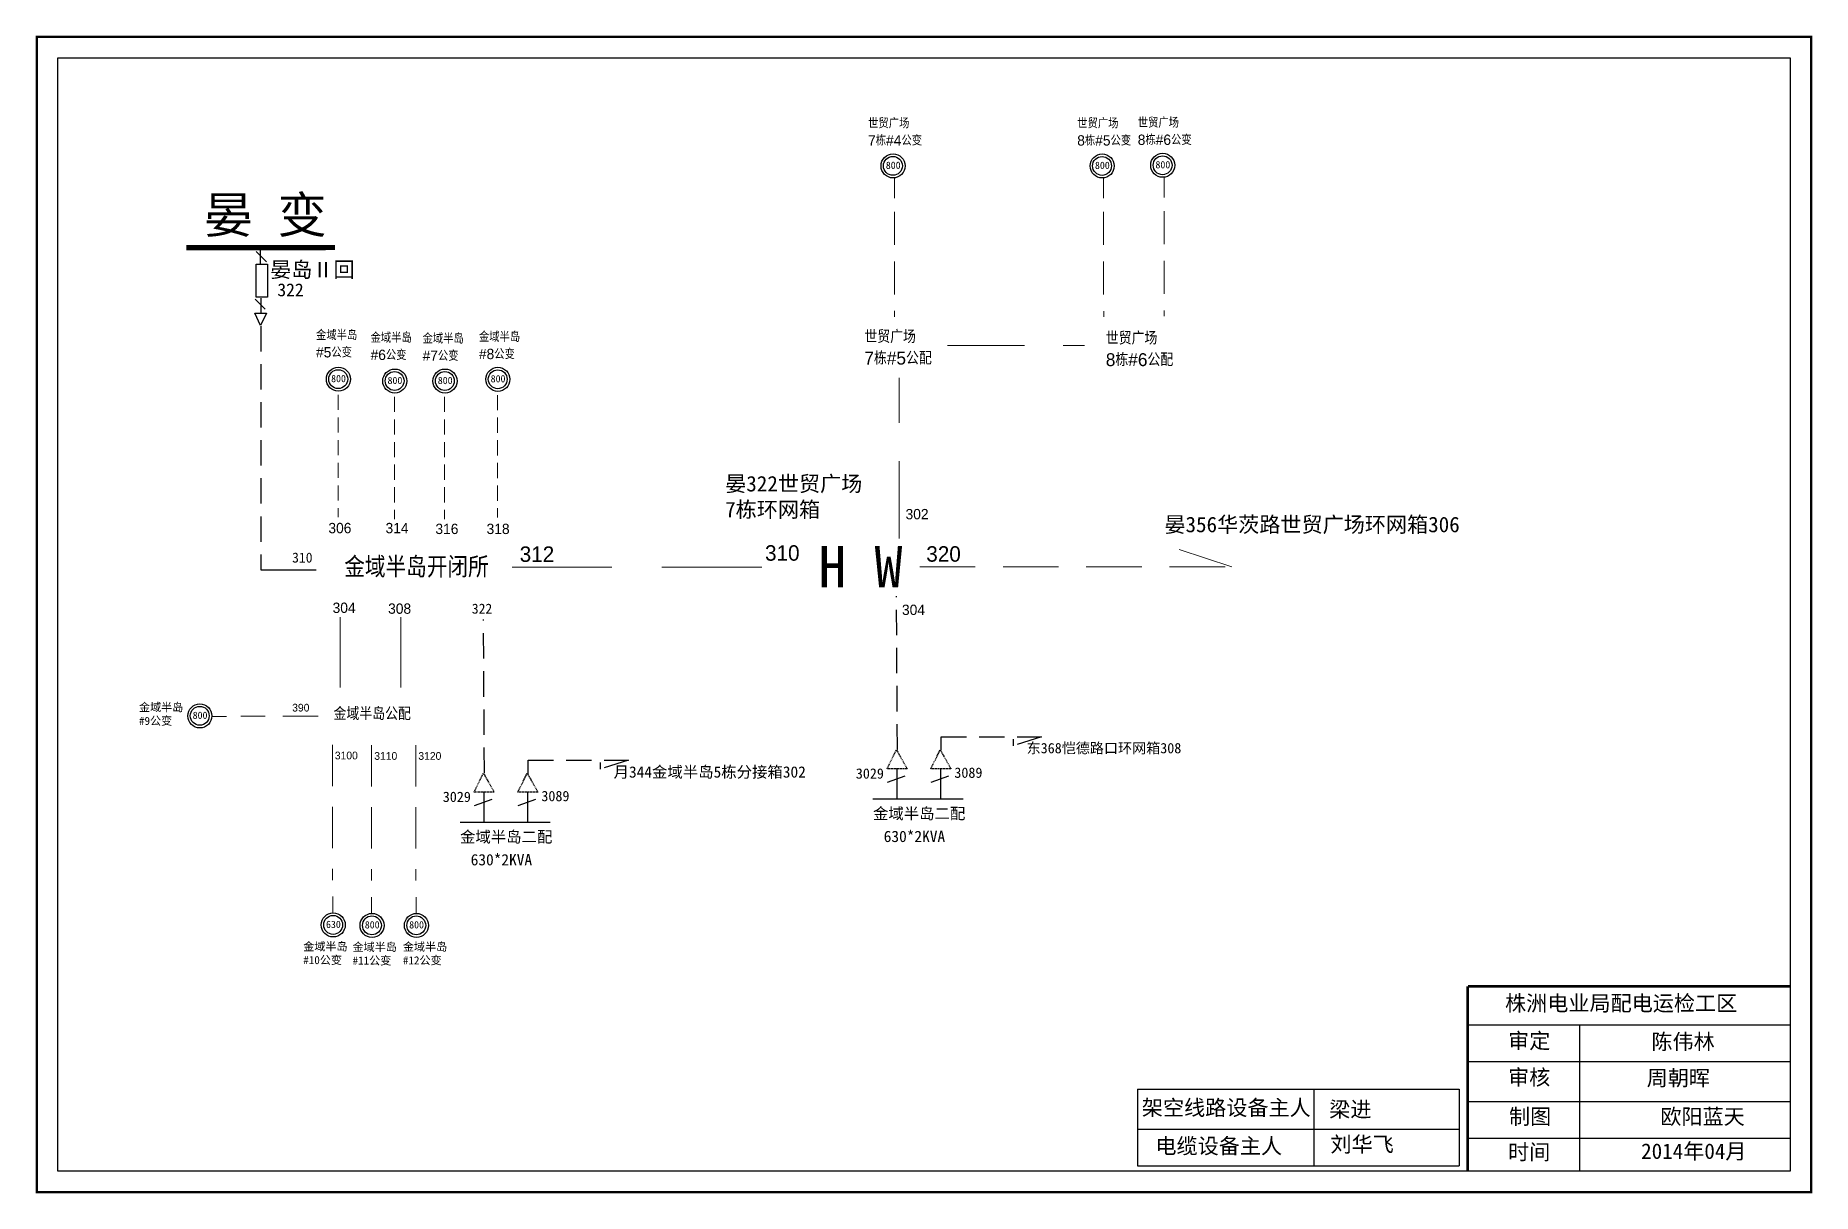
# Model space of a CAD drawing. Extents: x 0 to 344, y 0 to 224.
import ezdxf

# ---------------------------------------------------------------- set-up
doc = ezdxf.new("R2010")
doc.units = 0
doc.header["$LTSCALE"] = 0.774411
for name, pattern in [('ACAD_ISO02W100', [15, 12, -3]), ('DASHED2', [9.525, 6.35, -3.175]), ('HIDDEN2', [0.1875, 0.125, -0.0625])]:
    doc.linetypes.add(name, pattern=pattern)
doc.layers.get('0').update_dxf_attribs({"linetype": 'CONTINUOUS'})
for name, color, linetype in [('0-RefEdit0', 7, 'CONTINUOUS'), ('Layer2', 1, 'CONTINUOUS'), ('线型', 7, 'DASHED2')]:
    doc.layers.add(name, color=color, linetype=linetype)
doc.styles.add('hztxt_txtstyle_1.50_0_0', font='', dxfattribs={"height": 1.5, "bigfont": 'hztxt.shx'})
doc.styles.add('hztxt_txtstyle_2.00_0_0', font='', dxfattribs={"height": 2, "bigfont": 'hztxt.shx'})
doc.styles.add('hztxt_txtstyle_2.50_0_0', font='', dxfattribs={"height": 2.5, "bigfont": 'hztxt.shx'})
doc.styles.add('hztxt_txtstyle_200.00_0_0200', font='', dxfattribs={"height": 200, "bigfont": 'hztxt.shx'})
doc.styles.add('hztxt_txtstyle_3.00_0_0', font='', dxfattribs={"height": 3, "bigfont": 'hztxt.shx'})
doc.styles.add('hztxt_txtstyle_4.00_0_0', font='', dxfattribs={"height": 4, "bigfont": 'hztxt.shx'})
doc.styles.add('SimSun_txtstyle_1.41_0_0', font='simsun.ttc', dxfattribs={"height": 1.406299})
doc.styles.add('SimSun_txtstyle_1.80_0_0', font='simsun.ttc', dxfattribs={"height": 1.798305})
doc.styles.get("Standard").update_dxf_attribs({"font": 'SimSun.ttf', "height": 2.5})
doc.styles.add('仿宋_txtstyle_2.00_0_0', font='simsun.ttc', dxfattribs={"height": 2})
doc.styles.add('仿宋_txtstyle_3.00_0_0', font='simsun.ttc', dxfattribs={"height": 3})
doc.styles.add('仿宋_txtstyle_300.00_0_0300', font='simsun.ttc', dxfattribs={"height": 300})
doc.styles.add('仿宋_txtstyle_8.00_0_0', font='simsun.ttc', dxfattribs={"height": 8})
doc.styles.add('字体', font='SIMKAI.TTF', dxfattribs={"height": 2.5})
doc.styles.add('楷体_GB2312_txtstyle_2.00_0_0', font='SIMKAI.TTF', dxfattribs={"height": 2})
doc.styles.add('楷体_GB2312_txtstyle_2.50_0_0', font='SIMKAI.TTF', dxfattribs={"height": 2.5})
doc.styles.get('hztxt_txtstyle_1.50_0_0').set_extended_font_data('hztxt')
doc.styles.get('hztxt_txtstyle_2.00_0_0').set_extended_font_data('hztxt')
doc.styles.get('hztxt_txtstyle_2.50_0_0').set_extended_font_data('hztxt')
doc.styles.get('hztxt_txtstyle_200.00_0_0200').set_extended_font_data('hztxt')
doc.styles.get('hztxt_txtstyle_3.00_0_0').set_extended_font_data('hztxt')
doc.styles.get('hztxt_txtstyle_4.00_0_0').set_extended_font_data('hztxt')

msp = doc.modelspace()

# ---------------------------------------------------------------- linework, layer by layer
at = {"color": 7, "linetype": 'Continuous', "lineweight": 0, "ltscale": 0.782206}
for p, q in [((166.19, 192.64), (166.19, 196.6)), ((206.73, 192.63), (206.73, 196.59)), ((218.47, 192.76), (218.47, 196.72))]:
    msp.add_line(p, q, dxfattribs=at)
at = {"color": 7, "linetype": 'DASHED2', "lineweight": 0, "ltscale": 1.303676}
for p, q in [((166.19, 190.01), (166.2, 169.64)), ((206.73, 190), (206.75, 169.63)), ((218.47, 190.13), (218.48, 169.76))]:
    msp.add_line(p, q, dxfattribs=at)
at = {"linetype": 'ACAD_ISO02W100'}
msp.add_line((43.3, 179.83), (43.3, 182.92), dxfattribs=at)
at = {"linetype": 'Continuous'}
for p, q in [((44.44, 180.33), (42.46, 182.31)), ((44.22, 171.1), (42.24, 173.07)), ((42.19, 170.36), (44.48, 170.36)), ((43.27, 167.94), (42.19, 170.36)), ((44.48, 170.36), (43.27, 167.94)), ((175.23, 85.58), (175.23, 88.22)), ((95.17, 81.05), (95.17, 83.7)), ((277.36, 32.37), (339.73, 32.37)), ((299.01, 32.36), (299.01, 4.03)), ((277.36, 25.26), (339.73, 25.26)), ((213.28, 19.92), (213.28, 5.07)), ((213.28, 19.92), (275.65, 19.92)), ((247.49, 19.92), (247.49, 5.07)), ((275.65, 19.92), (275.65, 5.07)), ((277.36, 17.51), (339.73, 17.51)), ((213.28, 12.17), (275.65, 12.17)), ((277.36, 10.41), (339.73, 10.41)), ((213.28, 5.07), (275.65, 5.07))]:
    msp.add_line(p, q, dxfattribs=at)
msp.add_line((43.34, 173.25), (43.34, 170.34))
at = {"linetype": 'DASHED2'}
for p, q in [((43.34, 167.85), (43.34, 120.6)), ((166.75, 85.79), (166.59, 115.52)), ((86.69, 81.26), (86.52, 111)), ((175.23, 88.22), (194.69, 88.22)), ((194.69, 88.22), (189.24, 86.51)), ((189.24, 86.51), (189.24, 87.76)), ((95.17, 83.7), (114.63, 83.7)), ((114.63, 83.7), (109.18, 81.99)), ((109.18, 81.99), (109.18, 83.23))]:
    msp.add_line(p, q, dxfattribs=at)
at = {"color": 7, "linetype": 'DASHED2', "lineweight": 0, "ltscale": 3.039702}
for p, q in [((176.47, 164.1), (203, 164.1)), ((167.11, 126.7), (167.11, 157.85))]:
    msp.add_line(p, q, dxfattribs=at)
at = {"color": 7, "linetype": 'DASHED2', "lineweight": 0, "ltscale": 0.595213}
for p, q in [((58.32, 154.52), (58.32, 130.81)), ((69.25, 154.16), (69.25, 130.44)), ((78.99, 154.16), (78.99, 130.44)), ((89.24, 154.49), (89.24, 130.77))]:
    msp.add_line(p, q, dxfattribs=at)
at = {"color": 7, "linetype": 'DASHED2', "lineweight": 0, "ltscale": 2.187496}
for p, q in [((231.62, 121.19), (219.59, 125.13)), ((171.11, 121.19), (231.62, 121.19))]:
    msp.add_line(p, q, dxfattribs=at)
at = {"color": 7, "linetype": 'DASHED2', "lineweight": 0, "ltscale": 3.937493}
msp.add_line((92.05, 121.11), (148.76, 121.11), dxfattribs=at)
at = {"color": 7, "linetype": 'Continuous', "lineweight": 0, "ltscale": 1.629709}
for p, q in [((58.73, 111.42), (58.73, 97.76)), ((70.47, 97.76), (70.47, 111.42))]:
    msp.add_line(p, q, dxfattribs=at)
at = {"color": 7, "linetype": 'Continuous', "lineweight": 0, "ltscale": 0.239577}
msp.add_line((36.67, 92.2), (33.87, 92.15), dxfattribs=at)
at = {"color": 7, "linetype": 'DASHED2', "lineweight": 0, "ltscale": 1.397212}
msp.add_line((54.5, 92.22), (39.5, 92.22), dxfattribs=at)
at = {"color": 7, "linetype": 'DASHED2', "lineweight": 0, "ltscale": 1.629709}
for p, q in [((57.27, 86.68), (57.27, 60.44)), ((64.79, 86.59), (64.79, 60.35)), ((73.39, 86.59), (73.39, 60.35))]:
    msp.add_line(p, q, dxfattribs=at)
at = {"color": 0}
for p, q in [((166.64, 82.06), (166.64, 76.17)), ((175.12, 82.06), (175.12, 76.17)), ((86.58, 77.54), (86.58, 71.64)), ((95.06, 77.54), (95.06, 71.64))]:
    msp.add_line(p, q, dxfattribs=at)
at = {"color": 7, "linetype": 'DASHED2', "lineweight": 0, "ltscale": 0.838327}
for p, q in [((57.32, 57.25), (57.32, 54.11)), ((64.83, 57.16), (64.83, 54.02)), ((73.44, 57.16), (73.44, 54.02))]:
    msp.add_line(p, q, dxfattribs=at)
at = {"linetype": 'Continuous', "const_width": 0.5}
msp.add_lwpolyline([(-0.07, 223.92), (343.9, 223.92), (343.9, -0.04), (-0.07, -0.04)], close=True, dxfattribs=at)
at = {"linetype": 'Continuous'}
msp.add_lwpolyline([(3.98, 219.88), (339.86, 219.88), (339.86, 4), (3.98, 4)], close=True, dxfattribs=at)
for points, const_width in [([(57.75, 183.07), (28.92, 183.05)], 1), ([(277.32, 39.87), (277.32, 4.14)], 0.5), ([(277.36, 39.87), (339.73, 39.87)], 0.5)]:
    msp.add_lwpolyline(points, dxfattribs=dict(at, const_width=const_width))
at = {"linetype": 'ACAD_ISO02W100'}
msp.add_lwpolyline([(44.62, 173.43), (42.42, 173.43), (42.42, 179.83), (44.62, 179.83)], close=True, dxfattribs=at)
at = {"color": 0}
for centre in [(165.89, 198.91), (206.43, 198.9), (218.17, 199.03), (58.36, 157.57), (69.29, 157.21), (79.03, 157.21), (89.28, 157.54), (31.51, 92.3), (57.37, 51.77), (64.89, 51.68), (73.49, 51.68)]:
    msp.add_circle(centre, 1.83, dxfattribs=at)
at = {"layer": '0-RefEdit0', "color": 0, "linetype": 'HIDDEN2', "ltscale": 2}
for p, q in [((164.76, 82.04), (166.59, 85.7)), ((166.59, 85.7), (168.66, 82.04)), ((84.7, 77.52), (86.52, 81.17)), ((86.52, 81.17), (88.59, 77.52)), ((168.66, 82.04), (164.76, 82.04)), ((177.14, 82.04), (173.24, 82.04)), ((88.59, 77.52), (84.7, 77.52)), ((97.07, 77.52), (93.18, 77.52))]:
    msp.add_line(p, q, dxfattribs=at)
at = {"layer": '0-RefEdit0', "linetype": 'HIDDEN2', "ltscale": 2}
for p, q in [((173.24, 82.04), (175.07, 85.7)), ((175.07, 85.7), (177.14, 82.04)), ((93.18, 77.52), (95, 81.17)), ((95, 81.17), (97.07, 77.52))]:
    msp.add_line(p, q, dxfattribs=at)
at = {"layer": '0-RefEdit0', "color": 0, "linetype": 'Continuous', "ltscale": 2}
for p, q in [((168.17, 80.58), (164.76, 79.36)), ((176.65, 80.58), (173.24, 79.36)), ((88.11, 76.06), (84.7, 74.84)), ((96.59, 76.06), (93.18, 74.84))]:
    msp.add_line(p, q, dxfattribs=at)
at = {"layer": '0-RefEdit0', "color": 0, "linetype": 'ByBlock', "ltscale": 2}
for p, q in [((179.51, 76.17), (162.03, 76.17)), ((99.45, 71.64), (81.97, 71.64))]:
    msp.add_line(p, q, dxfattribs=at)
at = {"layer": 'Layer2', "color": 0, "linetype": 'Continuous'}
for centre in [(165.92, 198.9), (206.46, 198.89), (218.19, 199.02), (58.39, 157.56), (69.32, 157.2), (79.06, 157.2), (89.31, 157.53), (31.54, 92.28), (57.39, 51.76), (64.91, 51.67), (73.52, 51.67)]:
    msp.add_circle(centre, 2.33, dxfattribs=at)
at = {"layer": '线型', "linetype": 'ByBlock'}
msp.add_line((43.34, 120.6), (54.06, 120.6), dxfattribs=at)

# ---------------------------------------------------------------- texts
at = {"color": 7, "linetype": 'Continuous', "lineweight": 0, "ltscale": 1.303676, "char_height": 2, "attachment_point": 1}
for s, insert, style in [('世贸广场^M^J7栋#4公变', (161.08, 208.19), 'hztxt_txtstyle_200.00_0_0200'), ('世贸广场^M^J8栋#5公变', (201.62, 208.18), 'hztxt_txtstyle_2.00_0_0'), ('世贸广场^M^J8栋#6公变', (213.35, 208.31), 'hztxt_txtstyle_2.00_0_0')]:
    msp.add_mtext(s, dxfattribs=dict(at, insert=insert, style=style))
at = {"color": 0, "attachment_point": 1}
for s, insert, char_height, width in [('800', (216.79, 199.85), 1.406, 2.9579), ('800', (164.51, 199.73), 1.406, 2.9579), ('800', (205.06, 199.72), 1.406, 2.9579), ('800', (56.98, 158.39), 1.406, 2.9579), ('800', (67.92, 158.02), 1.406, 2.9579), ('800', (77.66, 158.02), 1.406, 2.9579), ('800', (87.91, 158.35), 1.406, 2.9579), ('{\\fSimSun|b0|i0|c134|p32;\\H0.72x;310}', (49.42, 123.95), 2.6938, 5.666), ('{\\fSimSun|b0|i0|c134|p32;\\H0.72x;322}', (84.26, 114.05), 2.6938, 5.666), ('800', (30.14, 93.11), 1.406, 2.9579), ('800', (63.51, 52.49), 1.406, 2.9579), ('800', (72.11, 52.49), 1.406, 2.9579), ('{\\H0.875x;金域半岛#10公变}', (51.58, 48.36), 1.7983, 10.2752)]:
    msp.add_mtext(s, dxfattribs=dict(at, insert=insert, char_height=char_height, width=width))
at = {"linetype": 'Continuous', "attachment_point": 1, "style": '字体'}
for s, insert, char_height, width in [('晏 变', (32.27, 192.92), 7, 27.4955), ('株洲电业局配电运检工区', (284.56, 38.1), 3, 82.0179), ('审定', (285.15, 30.81), 3, 23.4615), ('陈伟林', (312.93, 30.63), 3, 23.4615), ('审核', (285.15, 23.74), 3, 23.4615), ('周朝晖', (312.02, 23.61), 3, 33.0539), ('{\\f\uffbfﾬￌ￥_GB2312|b0|i0|c134|p49;架空线路设备主人}', (214.15, 17.84), 3, 58.56), ('梁进', (250.47, 17.51), 3, 47.14), ('制图', (285.32, 16.12), 3, 23.4615), ('欧阳蓝天', (314.67, 16.12), 3, 23.4615), ('{\\f\uffbfﾬￌ￥_GB2312|b0|i0|c134|p49;电缆设备主人}', (216.78, 10.42), 3, 58.56), ('刘华飞', (250.71, 10.74), 3, 33.0539), ('时间', (285.15, 9.24), 3, 23.4615), ('2014年04月', (310.94, 9.41), 3, 23.4615)]:
    msp.add_mtext(s, dxfattribs=dict(at, insert=insert, char_height=char_height, width=width))
at = {"color": 0, "linetype": 'Continuous', "insert": (45.16, 180.31), "char_height": 3, "width": 19.1714, "attachment_point": 1, "style": '字体'}
msp.add_mtext('晏岛Ⅱ回', dxfattribs=at)
at = {"color": 0, "linetype": 'Continuous', "insert": (46.56, 176.13), "char_height": 2.5, "width": 5.6554, "attachment_point": 1}
msp.add_mtext('322', dxfattribs=at)
at = {"color": 7, "linetype": 'DASHED2', "lineweight": 0, "ltscale": 1.653369, "char_height": 2, "attachment_point": 1}
for s, insert, style in [('金域半岛^M^J#5公变', (54.05, 167.11), 'hztxt_txtstyle_2.00_0_0'), ('金域半岛^M^J#6公变', (64.63, 166.61), 'hztxt_txtstyle_2.00_0_0'), ('金域半岛^M^J#7公变', (74.71, 166.45), 'hztxt_txtstyle_2.00_0_0'), ('金域半岛^M^J#8公变', (85.63, 166.78), 'hztxt_txtstyle_2.00_0_0'), ('306', (56.45, 129.7), 'hztxt_txtstyle_200.00_0_0200'), ('314', (67.53, 129.7), 'hztxt_txtstyle_2.00_0_0'), ('316', (77.2, 129.54), 'hztxt_txtstyle_2.00_0_0'), ('318', (87.12, 129.54), 'hztxt_txtstyle_2.00_0_0')]:
    msp.add_mtext(s, dxfattribs=dict(at, insert=insert, style=style))
at = {"color": 7, "linetype": 'Continuous', "lineweight": 0, "ltscale": 1.629709, "attachment_point": 1}
for s, insert, char_height, style in [('世贸广场^M^J7栋#5公配', (160.35, 167.06), 2.5, 'hztxt_txtstyle_2.50_0_0'), ('世贸广场^M^J8栋#6公配', (207.16, 166.76), 2.5, 'hztxt_txtstyle_2.50_0_0'), ('302', (168.34, 132.4), 2, 'hztxt_txtstyle_2.00_0_0'), ('304', (57.27, 114.25), 2, 'hztxt_txtstyle_200.00_0_0200'), ('308', (68.03, 114.08), 2, 'hztxt_txtstyle_2.00_0_0'), ('304', (167.65, 113.85), 2, 'hztxt_txtstyle_200.00_0_0200'), ('金域半岛公配', (57.45, 93.96), 2.5, 'hztxt_txtstyle_2.50_0_0')]:
    msp.add_mtext(s, dxfattribs=dict(at, insert=insert, char_height=char_height, style=style))
at = {"color": 7, "linetype": 'DASHED2', "lineweight": 0, "ltscale": 2.187496, "attachment_point": 1}
for s, insert, char_height, style in [('晏322世贸广场^M^J7栋环网箱', (133.37, 138.8), 3, '仿宋_txtstyle_3.00_0_0'), ('H W', (151.44, 125.19), 8, '仿宋_txtstyle_8.00_0_0')]:
    msp.add_mtext(s, dxfattribs=dict(at, insert=insert, char_height=char_height, style=style))
at = {"color": 1, "linetype": 'DASHED2', "lineweight": 0, "ltscale": 2.187496, "true_color": 0xff0000, "insert": (218.52, 130.89), "char_height": 3, "attachment_point": 1, "style": '仿宋_txtstyle_300.00_0_0300'}
msp.add_mtext('晏356华茨路世贸广场环网箱306', dxfattribs=at)
at = {"color": 7, "linetype": 'DASHED2', "lineweight": 0, "ltscale": 2.297489, "char_height": 3, "attachment_point": 1, "style": 'hztxt_txtstyle_3.00_0_0'}
for s, insert in [('312', (93.54, 125.14)), ('310', (141.1, 125.37)), ('320', (172.36, 125.18))]:
    msp.add_mtext(s, dxfattribs=dict(at, insert=insert))
at = {"color": 7, "attachment_point": 1}
for s, insert, char_height, width, style in [('金域半岛开闭所', (59.53, 123.11), 4, 28.1681, 'hztxt_txtstyle_4.00_0_0'), ('{\\H0.875x;金域半岛#9公变}', (19.74, 94.74), 1.7983, 10.2752, 'SimSun_txtstyle_1.80_0_0'), ('630', (55.99, 52.58), 1.406, 2.9579, 'SimSun_txtstyle_1.41_0_0'), ('{\\H0.875x;金域半岛#11公变}', (61.14, 48.26), 1.7983, 10.2752, 'SimSun_txtstyle_1.80_0_0'), ('{\\H0.875x;金域半岛#12公变}', (70.9, 48.31), 1.7983, 10.2752, 'SimSun_txtstyle_1.80_0_0')]:
    msp.add_mtext(s, dxfattribs=dict(at, insert=insert, char_height=char_height, width=width, style=style))
at = {"color": 7, "linetype": 'Continuous', "lineweight": 0, "ltscale": 0.629372, "char_height": 1.5, "attachment_point": 1, "style": 'hztxt_txtstyle_1.50_0_0'}
for s, insert in [('390', (49.43, 94.63)), ('3100', (57.7, 85.36)), ('3110', (65.34, 85.27)), ('3120', (73.89, 85.27))]:
    msp.add_mtext(s, dxfattribs=dict(at, insert=insert))
at = {"color": 2, "linetype": 'Continuous', "true_color": 0xffff00, "width": 45.8431, "attachment_point": 1}
for s, insert, char_height, style in [('东368恺德路口环网箱308', (191.81, 87.04), 2, '仿宋_txtstyle_2.00_0_0'), ('{\\H0.875x;月344金域半岛5栋分接箱302}', (111.74, 82.51), 2.5, '楷体_GB2312_txtstyle_2.50_0_0')]:
    msp.add_mtext(s, dxfattribs=dict(at, insert=insert, char_height=char_height, style=style))
at = {"color": 7, "linetype": 'Continuous', "attachment_point": 1}
for s, insert, char_height, width, style in [('3029', (158.7, 82.12), 2, 24.0831, '楷体_GB2312_txtstyle_2.00_0_0'), ('3089', (177.8, 82.28), 2, 24.0831, '楷体_GB2312_txtstyle_2.00_0_0'), ('3029', (78.63, 77.6), 2, 24.0831, '楷体_GB2312_txtstyle_2.00_0_0'), ('3089', (97.74, 77.75), 2, 24.0831, '楷体_GB2312_txtstyle_2.00_0_0'), ('{\\H0.875x;金域半岛二配}', (162.03, 74.46), 2.5, 30.7041, '字体'), ('{\\H0.875x;金域半岛二配}', (81.97, 69.94), 2.5, 30.7041, '字体'), ('{\\H0.875x;630*2KVA}', (164.11, 70.02), 2.5, 30.7041, '字体'), ('{\\H0.875x;630*2KVA}', (84.04, 65.5), 2.5, 30.7041, '字体')]:
    msp.add_mtext(s, dxfattribs=dict(at, insert=insert, char_height=char_height, width=width, style=style))

doc.saveas('drawing.dxf')
